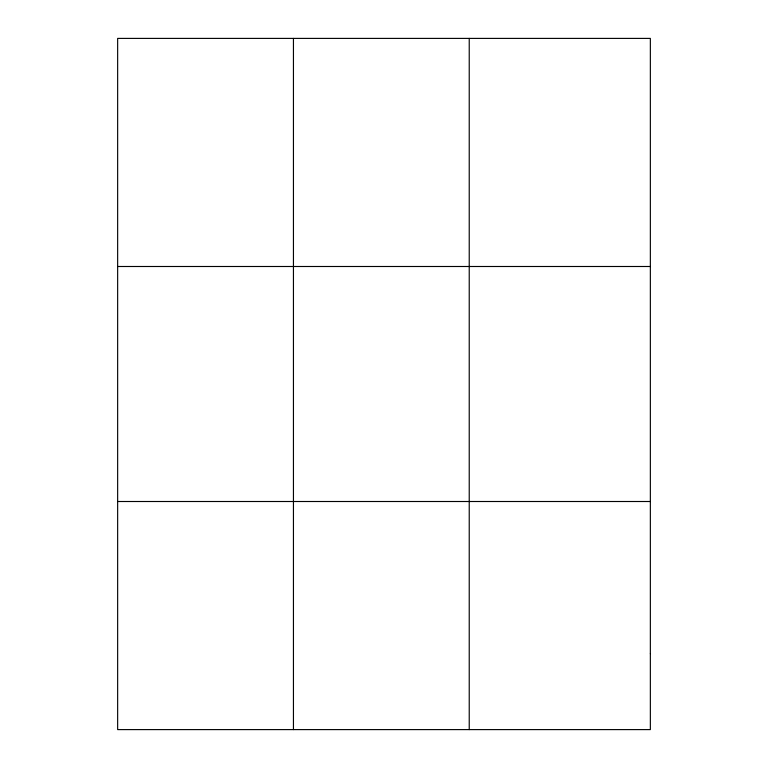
<?xml version="1.0" encoding="UTF-8"?>
<svg xmlns="http://www.w3.org/2000/svg" width="768" height="768" viewBox="0 0 768 768"><rect width="100%" height="100%" fill="white"/><g stroke="black" fill="none" stroke-linecap="round" stroke-linejoin="round"><path stroke-width="1.15" d="M293.443 729.6L293.443 38.4M469.229 729.6L469.229 38.4M117.648 266.496L650.352 266.496M117.648 501.504L650.352 501.504M650.352 653.568L650.352 729.6L117.648 729.6L117.648 38.4L650.352 38.4L650.352 653.568"/></g></svg>
